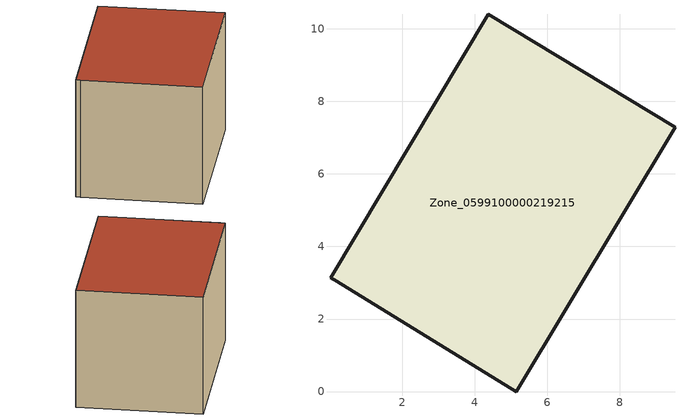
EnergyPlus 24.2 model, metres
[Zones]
Zone_0599100000219215
 floor ground (C_G): 0.2,3.04 0.02,3.14 4.37,10.4 9.52,7.29 5.14,0 z0
 wall outside (C_F): 9.52,7.29 4.37,10.4 0.02,3.14 0.2,3.04 5.14,0 9.52,7.29 z0:6.03
 roof outside (C_R): 0.02,3.14 0.2,3.04 5.14,0 9.52,7.29 4.37,10.4 z6.03
[BUILDING]
Pand.0599100000219215: North Axis=0; Terrain=City; Loads Convergence Tolerance Value=0.04; Temperature Convergence Tolerance Value=0.4; Solar Distribution=FullExterior; Maximum Number of Warmup Days=25; Minimum Number of Warmup Days=1
[Site:Location]
Rotterdam.The.Hague.AP_ZH_NLD Design_Conditions: Latitude=51.96; Longitude=4.45; Time Zone=1; Elevation=-4.5
[SITE:GROUNDTEMPERATURE:BUILDINGSURFACE]
18, 18, 18, 18, 18, 18, 18, 18, 18, 18, 18, 18
[MATERIAL] Thermal Absorptance=0.9; Solar Absorptance=0.7; Visible Absorptance=0.7
Name | Roughness | Thickness | Conductivity | Density | Specific Heat
G.TI.1946-1964 | MediumSmooth | 0.15 | 1 | 540 | 1210
F.TI.1946-1964 | Rough | 0.3 | 0.857143 | 1920 | 840
R.TI.1946-1964 | MediumRough | 0.2 | 0.277778 | 1500 | 1000
[CONSTRUCTION]
C_G: G.TI.1946-1964
C_F: F.TI.1946-1964
C_R: R.TI.1946-1964
[ZONE]
Zone_0599100000219215: Type=1; Multiplier=1; Ceiling Height=Autocalculate; Volume=Autocalculate; Floor Area=autocalculate; Part of Total Floor Area=Yes
[ZONEINFILTRATION:DESIGNFLOWRATE]
Infil_Zone_0599100000219215: Zone or ZoneList or Space or SpaceList=Zone_0599100000219215; Schedule=AlwaysOn; Design Flow Rate Calculation Method=Flow/Area; Flow Rate per Floor Area=0.003; Constant Term Coefficient=1; Temperature Term Coefficient=0; Velocity Term Coefficient=0; Velocity Squared Term Coefficient=0
[HVACTEMPLATE:ZONE:IDEALLOADSAIRSYSTEM]
Zone_0599100000219215: Maximum Heating Supply Air Temperature=50; Minimum Cooling Supply Air Temperature=13; Maximum Heating Supply Air Humidity Ratio=0.0156; Minimum Cooling Supply Air Humidity Ratio=0.0077; Heating Limit=NoLimit; Cooling Limit=NoLimit; Dehumidification Control Type=ConstantSensibleHeatRatio; Cooling Sensible Heat Ratio=0.7; Dehumidification Setpoint=60; Humidification Control Type=None; Humidification Setpoint=30; Outdoor Air Method=None; Outdoor Air Flow Rate per Person=0.00944; Outdoor Air Flow Rate per Zone Floor Area=0; Outdoor Air Flow Rate per Zone=0; Demand Controlled Ventilation Type=None; Outdoor Air Economizer Type=NoEconomizer; Heat Recovery Type=None; Sensible Heat Recovery Effectiveness=0.7; Latent Heat Recovery Effectiveness=0.65
[ZONECONTROL:THERMOSTAT]
ThermostatControl_Zone_0599100000219215: Zone or ZoneList=Zone_0599100000219215; Control Type Schedule=DualSetpointControlType; Control 1=Thermostat_Zone_0599100000219215; Temperature Difference Between Cutout And Setpoint=0
[THERMOSTATSETPOINT:DUALSETPOINT]
Thermostat_Zone_0599100000219215: Heating Setpoint Temperature Schedule=HeatingSetpoint_Zone_0599100000219215; Cooling Setpoint Temperature Schedule=CoolingSetpoint_Zone_0599100000219215
[SCHEDULE:COMPACT]
HeatingSetpoint_Zone_0599100000219215: Through: 12/31, For: AllDays, Until: 24:00, 21
CoolingSetpoint_Zone_0599100000219215: Through: 12/31, For: AllDays, Until: 24:00, 24
DualSetpointControlType: Through: 12/31, For: AllDays, Until: 24:00, 4
AlwaysOn: Through: 12/31, For: AllDays, Until: 24:00, 1
